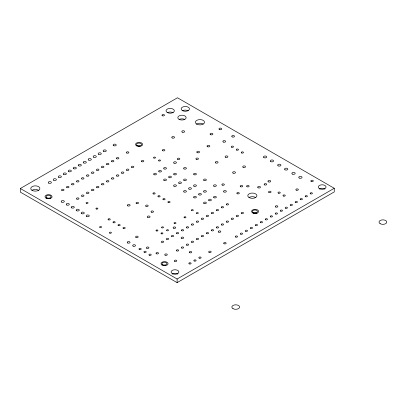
<?xml version="1.0" encoding="UTF-8"?>
<svg xmlns="http://www.w3.org/2000/svg" width="407" height="407" viewBox="0 0 407 407"><rect width="100%" height="100%" fill="white"/><g stroke="black" fill="none" stroke-linecap="round" stroke-linejoin="round"><path stroke-width="0.61" d="M20.35 188.497L177.493 97.772L334.259 188.278L334.259 191.911L177.116 282.631L20.35 192.124L20.35 188.497L177.116 279.004L334.259 188.278M177.116 279.004L177.116 282.631M46.51 198.657A3.526 2.035 0 0 1 50.565 198.657M163.634 265.333A3.526 2.035 0 0 1 165.461 265.333M138.177 146.077A3.526 2.035 0 0 1 140.003 146.077M253.068 213.354A3.526 2.035 0 0 1 257.127 213.354M249.109 197.456A4.584 2.646 0 0 1 255.591 197.456M32.077 190.252A4.584 2.646 0 0 1 38.558 190.252M196.723 124.003A4.584 2.646 0 0 1 203.205 124.003M319.409 189.072A3.887 2.244 0 0 1 324.908 189.072M172.247 274.038A3.887 2.244 0 0 1 177.747 274.038M167.236 112.739A4.167 2.406 0 0 1 173.128 112.739M182.361 110.811A4.167 2.406 0 0 1 188.253 110.811M179.426 119.343A4.167 2.406 0 0 1 184.513 119.343M46.042 198.133A3.526 2.035 0 0 0 51.943 197.222A3.526 2.035 0 0 0 47.624 194.729A3.526 2.035 0 0 0 46.042 198.133M162.052 265.11A3.526 2.035 0 0 0 167.954 264.199A3.526 2.035 0 0 0 163.634 261.706A3.526 2.035 0 0 0 162.052 265.11M136.594 145.854A3.526 2.035 0 0 0 142.496 144.943A3.526 2.035 0 0 0 138.177 142.445A3.526 2.035 0 0 0 136.594 145.854M252.605 212.83A3.526 2.035 0 0 0 258.506 211.92A3.526 2.035 0 0 0 254.187 209.422A3.526 2.035 0 0 0 252.605 212.83M249.109 197.568A4.584 2.646 0 0 0 256.776 196.383A4.584 2.646 0 0 0 251.165 193.142A4.584 2.646 0 0 0 249.109 197.568M32.077 190.364A4.584 2.646 0 0 0 39.744 189.179A4.584 2.646 0 0 0 34.132 185.938A4.584 2.646 0 0 0 32.077 190.364M196.723 124.115A4.584 2.646 0 0 0 204.39 122.929A4.584 2.646 0 0 0 198.774 119.689A4.584 2.646 0 0 0 196.723 124.115M319.409 188.619A3.887 2.244 0 0 0 325.915 187.612A3.887 2.244 0 0 0 321.154 184.864A3.887 2.244 0 0 0 319.409 188.619M172.247 273.585A3.887 2.244 0 0 0 178.754 272.578A3.887 2.244 0 0 0 173.987 269.826A3.887 2.244 0 0 0 172.247 273.585M165.115 255.153A1.277 0.738 0 0 0 167.252 254.823A1.277 0.738 0 0 0 165.69 253.922A1.277 0.738 0 0 0 165.115 255.153M275.687 206.99A1.277 0.738 0 0 0 277.823 206.659A1.277 0.738 0 0 0 276.256 205.759A1.277 0.738 0 0 0 275.687 206.99M218.62 232.112A1.277 0.738 0 0 0 220.762 231.781A1.277 0.738 0 0 0 219.195 230.876A1.277 0.738 0 0 0 218.62 232.112M246.968 186.716A1.277 0.738 0 0 0 249.104 186.386A1.277 0.738 0 0 0 247.537 185.48A1.277 0.738 0 0 0 246.968 186.716M162.327 115.736A1.277 0.738 0 0 0 164.464 115.405A1.277 0.738 0 0 0 162.902 114.499A1.277 0.738 0 0 0 162.327 115.736M268.91 192.465A1.277 0.738 0 0 0 271.047 192.135A1.277 0.738 0 0 0 269.48 191.229A1.277 0.738 0 0 0 268.91 192.465M196.271 159.279A1.277 0.738 0 0 0 198.407 158.949A1.277 0.738 0 0 0 196.84 158.048A1.277 0.738 0 0 0 196.271 159.279M240.562 186.716A1.277 0.738 0 0 0 242.699 186.386A1.277 0.738 0 0 0 241.137 185.48A1.277 0.738 0 0 0 240.562 186.716M264.509 184.864A1.277 0.738 0 0 0 266.646 184.534A1.277 0.738 0 0 0 265.079 183.633A1.277 0.738 0 0 0 264.509 184.864M145.986 206.298A1.277 0.738 0 0 0 148.123 205.967A1.277 0.738 0 0 0 146.556 205.067A1.277 0.738 0 0 0 145.986 206.298M135.984 237.408A1.277 0.738 0 0 0 138.126 237.078A1.277 0.738 0 0 0 136.559 236.172A1.277 0.738 0 0 0 135.984 237.408M146.769 248.239A1.277 0.738 0 0 0 148.906 247.909A1.277 0.738 0 0 0 147.344 247.003A1.277 0.738 0 0 0 146.769 248.239M156.354 253.77A1.277 0.738 0 0 0 158.491 253.439A1.277 0.738 0 0 0 156.929 252.538A1.277 0.738 0 0 0 156.354 253.77M173.524 228.185A1.277 0.738 0 0 0 175.661 227.854A1.277 0.738 0 0 0 174.094 226.953A1.277 0.738 0 0 0 173.524 228.185M181.497 238.324A1.277 0.738 0 0 0 183.633 237.993A1.277 0.738 0 0 0 182.071 237.093A1.277 0.738 0 0 0 181.497 238.324M96.21 208.974A0.972 0.56 0 0 0 97.838 208.725A0.972 0.56 0 0 0 96.647 208.038A0.972 0.56 0 0 0 96.21 208.974M86.391 203.307A0.972 0.56 0 0 0 88.014 203.052A0.972 0.56 0 0 0 86.823 202.365A0.972 0.56 0 0 0 86.391 203.307M158.852 160.882A0.972 0.56 0 0 0 160.475 160.628A0.972 0.56 0 0 0 159.285 159.941A0.972 0.56 0 0 0 158.852 160.882M153.861 158.002A0.972 0.56 0 0 0 155.489 157.748A0.972 0.56 0 0 0 154.299 157.061A0.972 0.56 0 0 0 153.861 158.002M191.651 210.577A0.972 0.56 0 0 0 193.279 210.322A0.972 0.56 0 0 0 192.089 209.636A0.972 0.56 0 0 0 191.651 210.577M196.642 213.456A0.972 0.56 0 0 0 198.27 213.202A0.972 0.56 0 0 0 197.08 212.515A0.972 0.56 0 0 0 196.642 213.456M166.845 230.657A0.972 0.56 0 0 0 168.473 230.408A0.972 0.56 0 0 0 167.282 229.721A0.972 0.56 0 0 0 166.845 230.657M161.854 227.778A0.972 0.56 0 0 0 163.482 227.528A0.972 0.56 0 0 0 162.291 226.841A0.972 0.56 0 0 0 161.854 227.778M156.278 230.886A0.972 0.56 0 0 0 157.906 230.637A0.972 0.56 0 0 0 156.71 229.945A0.972 0.56 0 0 0 156.278 230.886M161.264 233.766A0.972 0.56 0 0 0 162.892 233.516A0.972 0.56 0 0 0 161.701 232.829A0.972 0.56 0 0 0 161.264 233.766M99.924 227.427A0.972 0.56 0 0 0 101.547 227.177A0.972 0.56 0 0 0 100.356 226.49A0.972 0.56 0 0 0 99.924 227.427M109.742 233.099A0.972 0.56 0 0 0 111.37 232.845A0.972 0.56 0 0 0 110.18 232.158A0.972 0.56 0 0 0 109.742 233.099M123.296 228.449A1.109 0.641 0 0 0 125.158 228.159A1.109 0.641 0 0 0 123.794 227.376A1.109 0.641 0 0 0 123.296 228.449M118.289 225.554A1.109 0.641 0 0 0 120.146 225.269A1.109 0.641 0 0 0 118.788 224.481A1.109 0.641 0 0 0 118.289 225.554M113.299 222.675A1.109 0.641 0 0 0 115.156 222.39A1.109 0.641 0 0 0 113.797 221.601A1.109 0.641 0 0 0 113.299 222.675M108.328 219.805A1.109 0.641 0 0 0 110.19 219.521A1.109 0.641 0 0 0 108.827 218.732A1.109 0.641 0 0 0 108.328 219.805M153.23 193.88A1.109 0.641 0 0 0 155.092 193.595A1.109 0.641 0 0 0 153.729 192.806A1.109 0.641 0 0 0 153.23 193.88M158.201 196.749A1.109 0.641 0 0 0 160.063 196.464A1.109 0.641 0 0 0 158.699 195.675A1.109 0.641 0 0 0 158.201 196.749M163.192 199.633A1.109 0.641 0 0 0 165.049 199.344A1.109 0.641 0 0 0 163.69 198.56A1.109 0.641 0 0 0 163.192 199.633M168.198 202.523A1.109 0.641 0 0 0 170.06 202.233A1.109 0.641 0 0 0 168.696 201.45A1.109 0.641 0 0 0 168.198 202.523M127.737 205.835A1.389 0.804 0 0 0 130.062 205.474A1.389 0.804 0 0 0 128.358 204.492A1.389 0.804 0 0 0 127.737 205.835M147.695 217.358A1.389 0.804 0 0 0 150.015 216.997A1.389 0.804 0 0 0 148.316 216.015A1.389 0.804 0 0 0 147.695 217.358M263.899 157.636A1.669 0.962 0 0 0 266.687 157.204A1.669 0.962 0 0 0 264.647 156.029A1.669 0.962 0 0 0 263.899 157.636M270.772 161.604A1.669 0.962 0 0 0 273.56 161.177A1.669 0.962 0 0 0 271.52 159.997A1.669 0.962 0 0 0 270.772 161.604M161.737 242.251A1.14 0.656 0 0 0 163.645 241.956A1.14 0.656 0 0 0 162.251 241.148A1.14 0.656 0 0 0 161.737 242.251M166.728 239.367A1.14 0.656 0 0 0 168.63 239.072A1.14 0.656 0 0 0 167.236 238.268A1.14 0.656 0 0 0 166.728 239.367M171.718 236.487A1.14 0.656 0 0 0 173.621 236.192A1.14 0.656 0 0 0 172.227 235.388A1.14 0.656 0 0 0 171.718 236.487M176.704 233.608A1.14 0.656 0 0 0 178.612 233.313A1.14 0.656 0 0 0 177.218 232.509A1.14 0.656 0 0 0 176.704 233.608M181.695 230.728A1.14 0.656 0 0 0 183.598 230.433A1.14 0.656 0 0 0 182.204 229.629A1.14 0.656 0 0 0 181.695 230.728M186.686 227.849A1.14 0.656 0 0 0 188.589 227.554A1.14 0.656 0 0 0 187.195 226.745A1.14 0.656 0 0 0 186.686 227.849M191.672 224.964A1.14 0.656 0 0 0 193.579 224.669A1.14 0.656 0 0 0 192.185 223.865A1.14 0.656 0 0 0 191.672 224.964M196.662 222.085A1.14 0.656 0 0 0 198.565 221.79A1.14 0.656 0 0 0 197.171 220.986A1.14 0.656 0 0 0 196.662 222.085M201.653 219.205A1.14 0.656 0 0 0 203.556 218.91A1.14 0.656 0 0 0 202.162 218.106A1.14 0.656 0 0 0 201.653 219.205M206.639 216.326A1.14 0.656 0 0 0 208.547 216.031A1.14 0.656 0 0 0 207.153 215.227A1.14 0.656 0 0 0 206.639 216.326M211.63 213.446A1.14 0.656 0 0 0 213.538 213.151A1.14 0.656 0 0 0 212.139 212.342A1.14 0.656 0 0 0 211.63 213.446M216.621 210.561A1.14 0.656 0 0 0 218.523 210.271A1.14 0.656 0 0 0 217.129 209.463A1.14 0.656 0 0 0 216.621 210.561M221.606 207.682A1.14 0.656 0 0 0 223.514 207.387A1.14 0.656 0 0 0 222.12 206.583A1.14 0.656 0 0 0 221.606 207.682M226.597 204.802A1.14 0.656 0 0 0 228.505 204.507A1.14 0.656 0 0 0 227.106 203.703A1.14 0.656 0 0 0 226.597 204.802M241.565 213.446A1.14 0.656 0 0 0 243.472 213.151A1.14 0.656 0 0 0 242.073 212.342A1.14 0.656 0 0 0 241.565 213.446M236.574 216.326A1.14 0.656 0 0 0 238.482 216.031A1.14 0.656 0 0 0 237.088 215.227A1.14 0.656 0 0 0 236.574 216.326M231.588 219.205A1.14 0.656 0 0 0 233.491 218.91A1.14 0.656 0 0 0 232.097 218.106A1.14 0.656 0 0 0 231.588 219.205M226.597 222.085A1.14 0.656 0 0 0 228.505 221.79A1.14 0.656 0 0 0 227.106 220.986A1.14 0.656 0 0 0 226.597 222.085M221.606 224.964A1.14 0.656 0 0 0 223.514 224.669A1.14 0.656 0 0 0 222.12 223.865A1.14 0.656 0 0 0 221.606 224.964M216.621 227.849A1.14 0.656 0 0 0 218.523 227.554A1.14 0.656 0 0 0 217.129 226.745A1.14 0.656 0 0 0 216.621 227.849M211.63 230.728A1.14 0.656 0 0 0 213.538 230.433A1.14 0.656 0 0 0 212.139 229.629A1.14 0.656 0 0 0 211.63 230.728M206.639 233.608A1.14 0.656 0 0 0 208.547 233.313A1.14 0.656 0 0 0 207.153 232.509A1.14 0.656 0 0 0 206.639 233.608M201.653 236.487A1.14 0.656 0 0 0 203.556 236.192A1.14 0.656 0 0 0 202.162 235.388A1.14 0.656 0 0 0 201.653 236.487M196.662 239.367A1.14 0.656 0 0 0 198.565 239.072A1.14 0.656 0 0 0 197.171 238.268A1.14 0.656 0 0 0 196.662 239.367M191.672 242.251A1.14 0.656 0 0 0 193.579 241.956A1.14 0.656 0 0 0 192.185 241.148A1.14 0.656 0 0 0 191.672 242.251M186.686 245.131A1.14 0.656 0 0 0 188.589 244.836A1.14 0.656 0 0 0 187.195 244.032A1.14 0.656 0 0 0 186.686 245.131M181.695 248.011A1.14 0.656 0 0 0 183.598 247.715A1.14 0.656 0 0 0 182.204 246.912A1.14 0.656 0 0 0 181.695 248.011M176.704 250.89A1.14 0.656 0 0 0 178.612 250.595A1.14 0.656 0 0 0 177.218 249.791A1.14 0.656 0 0 0 176.704 250.89M66.646 204.975A1.557 0.9 0 0 0 69.251 204.568A1.557 0.9 0 0 0 67.343 203.469A1.557 0.9 0 0 0 66.646 204.975M86.605 216.493A1.557 0.9 0 0 0 89.209 216.092A1.557 0.9 0 0 0 87.302 214.993A1.557 0.9 0 0 0 86.605 216.493M61.661 202.091A1.557 0.9 0 0 0 64.26 201.689A1.557 0.9 0 0 0 62.357 200.59A1.557 0.9 0 0 0 61.661 202.091M81.614 213.614A1.557 0.9 0 0 0 84.218 213.212A1.557 0.9 0 0 0 82.311 212.113A1.557 0.9 0 0 0 81.614 213.614M76.628 210.734A1.557 0.9 0 0 0 79.228 210.333A1.557 0.9 0 0 0 77.325 209.234A1.557 0.9 0 0 0 76.628 210.734M71.637 207.855A1.557 0.9 0 0 0 74.242 207.453A1.557 0.9 0 0 0 72.334 206.349A1.557 0.9 0 0 0 71.637 207.855M283.308 196.016A1.14 0.656 0 0 0 285.21 195.721A1.14 0.656 0 0 0 283.816 194.912A1.14 0.656 0 0 0 283.308 196.016M278.317 193.132A1.14 0.656 0 0 0 280.219 192.837A1.14 0.656 0 0 0 278.826 192.033A1.14 0.656 0 0 0 278.317 193.132M231.608 147.181A1.109 0.641 0 0 0 233.465 146.891A1.109 0.641 0 0 0 232.102 146.108A1.109 0.641 0 0 0 231.608 147.181M236.594 150.061A1.109 0.641 0 0 0 238.456 149.776A1.109 0.641 0 0 0 237.093 148.987A1.109 0.641 0 0 0 236.594 150.061M241.585 152.94A1.109 0.641 0 0 0 243.442 152.656A1.109 0.641 0 0 0 242.084 151.867A1.109 0.641 0 0 0 241.585 152.94M167.236 112.515A4.167 2.406 0 0 0 174.206 111.437A4.167 2.406 0 0 0 169.103 108.491A4.167 2.406 0 0 0 167.236 112.515M182.361 110.587A4.167 2.406 0 0 0 189.331 109.508A4.167 2.406 0 0 0 184.229 106.563A4.167 2.406 0 0 0 182.361 110.587M179.024 119.317A4.167 2.406 0 0 0 185.994 118.239A4.167 2.406 0 0 0 180.891 115.293A4.167 2.406 0 0 0 179.024 119.317M222.217 185.083A1.252 0.722 0 0 0 224.308 184.758A1.252 0.722 0 0 0 222.777 183.872A1.252 0.722 0 0 0 222.217 185.083M237.184 193.722A1.252 0.722 0 0 0 239.275 193.401A1.252 0.722 0 0 0 237.744 192.516A1.252 0.722 0 0 0 237.184 193.722M162.719 150.732A1.252 0.722 0 0 0 164.81 150.407A1.252 0.722 0 0 0 163.278 149.522A1.252 0.722 0 0 0 162.719 150.732M177.686 159.371A1.252 0.722 0 0 0 179.777 159.051A1.252 0.722 0 0 0 178.246 158.165A1.252 0.722 0 0 0 177.686 159.371M151.384 212.139A1.252 0.722 0 0 0 153.48 211.818A1.252 0.722 0 0 0 151.948 210.933A1.252 0.722 0 0 0 151.384 212.139M136.416 203.5A1.252 0.722 0 0 0 138.507 203.174A1.252 0.722 0 0 0 136.981 202.289A1.252 0.722 0 0 0 136.416 203.5M209.056 252.376A1.252 0.722 0 0 0 211.147 252.055A1.252 0.722 0 0 0 209.615 251.17A1.252 0.722 0 0 0 209.056 252.376M224.023 243.737A1.252 0.722 0 0 0 226.114 243.411A1.252 0.722 0 0 0 224.583 242.526A1.252 0.722 0 0 0 224.023 243.737M311.177 181.466A1.252 0.722 0 0 0 313.268 181.14A1.252 0.722 0 0 0 311.737 180.255A1.252 0.722 0 0 0 311.177 181.466M296.21 190.105A1.252 0.722 0 0 0 298.3 189.784A1.252 0.722 0 0 0 296.769 188.899A1.252 0.722 0 0 0 296.21 190.105M189.631 252.681A1.252 0.722 0 0 0 191.722 252.36A1.252 0.722 0 0 0 190.191 251.475A1.252 0.722 0 0 0 189.631 252.681M174.664 261.325A1.252 0.722 0 0 0 176.755 260.999A1.252 0.722 0 0 0 175.224 260.119A1.252 0.722 0 0 0 174.664 261.325M141.702 161.64A1.252 0.722 0 0 0 143.793 161.32A1.252 0.722 0 0 0 142.262 160.434A1.252 0.722 0 0 0 141.702 161.64M126.735 153.001A1.252 0.722 0 0 0 128.826 152.676A1.252 0.722 0 0 0 127.294 151.791A1.252 0.722 0 0 0 126.735 153.001M76.842 199.089A1.252 0.722 0 0 0 78.933 198.764A1.252 0.722 0 0 0 77.401 197.878A1.252 0.722 0 0 0 76.842 199.089M61.874 190.445A1.252 0.722 0 0 0 63.965 190.12A1.252 0.722 0 0 0 62.434 189.24A1.252 0.722 0 0 0 61.874 190.445M81.832 196.205A1.252 0.722 0 0 0 83.923 195.884A1.252 0.722 0 0 0 82.392 194.999A1.252 0.722 0 0 0 81.832 196.205M66.865 187.566A1.252 0.722 0 0 0 68.956 187.24A1.252 0.722 0 0 0 67.425 186.36A1.252 0.722 0 0 0 66.865 187.566M86.818 193.325A1.252 0.722 0 0 0 88.914 193.004A1.252 0.722 0 0 0 87.383 192.119A1.252 0.722 0 0 0 86.818 193.325M71.851 184.686A1.252 0.722 0 0 0 73.947 184.361A1.252 0.722 0 0 0 72.415 183.476A1.252 0.722 0 0 0 71.851 184.686M91.809 190.445A1.252 0.722 0 0 0 93.9 190.12A1.252 0.722 0 0 0 92.369 189.24A1.252 0.722 0 0 0 91.809 190.445M76.842 181.802A1.252 0.722 0 0 0 78.933 181.481A1.252 0.722 0 0 0 77.401 180.596A1.252 0.722 0 0 0 76.842 181.802M96.8 187.566A1.252 0.722 0 0 0 98.891 187.24A1.252 0.722 0 0 0 97.359 186.36A1.252 0.722 0 0 0 96.8 187.566M81.832 178.922A1.252 0.722 0 0 0 83.923 178.602A1.252 0.722 0 0 0 82.392 177.717A1.252 0.722 0 0 0 81.832 178.922M101.791 184.686A1.252 0.722 0 0 0 103.882 184.361A1.252 0.722 0 0 0 102.35 183.476A1.252 0.722 0 0 0 101.791 184.686M86.818 176.043A1.252 0.722 0 0 0 88.914 175.717A1.252 0.722 0 0 0 87.383 174.837A1.252 0.722 0 0 0 86.818 176.043M106.776 181.802A1.252 0.722 0 0 0 108.867 181.481A1.252 0.722 0 0 0 107.336 180.596A1.252 0.722 0 0 0 106.776 181.802M91.809 173.163A1.252 0.722 0 0 0 93.9 172.838A1.252 0.722 0 0 0 92.369 171.958A1.252 0.722 0 0 0 91.809 173.163M111.767 178.922A1.252 0.722 0 0 0 113.858 178.602A1.252 0.722 0 0 0 112.327 177.717A1.252 0.722 0 0 0 111.767 178.922M96.8 170.284A1.252 0.722 0 0 0 98.891 169.958A1.252 0.722 0 0 0 97.359 169.073A1.252 0.722 0 0 0 96.8 170.284M116.758 176.043A1.252 0.722 0 0 0 118.849 175.717A1.252 0.722 0 0 0 117.318 174.837A1.252 0.722 0 0 0 116.758 176.043M101.791 167.399A1.252 0.722 0 0 0 103.882 167.079A1.252 0.722 0 0 0 102.35 166.193A1.252 0.722 0 0 0 101.791 167.399M121.744 173.163A1.252 0.722 0 0 0 123.835 172.838A1.252 0.722 0 0 0 122.304 171.958A1.252 0.722 0 0 0 121.744 173.163M106.776 164.52A1.252 0.722 0 0 0 108.867 164.199A1.252 0.722 0 0 0 107.336 163.314A1.252 0.722 0 0 0 106.776 164.52M126.735 170.284A1.252 0.722 0 0 0 128.826 169.958A1.252 0.722 0 0 0 127.294 169.073A1.252 0.722 0 0 0 126.735 170.284M111.767 161.64A1.252 0.722 0 0 0 113.858 161.32A1.252 0.722 0 0 0 112.327 160.434A1.252 0.722 0 0 0 111.767 161.64M131.726 167.399A1.252 0.722 0 0 0 133.817 167.079A1.252 0.722 0 0 0 132.285 166.193A1.252 0.722 0 0 0 131.726 167.399M116.758 158.761A1.252 0.722 0 0 0 118.849 158.435A1.252 0.722 0 0 0 117.318 157.555A1.252 0.722 0 0 0 116.758 158.761M223.906 191.956A1.414 0.819 0 0 0 226.277 191.585A1.414 0.819 0 0 0 224.542 190.588A1.414 0.819 0 0 0 223.906 191.956M213.929 186.192A1.414 0.819 0 0 0 216.3 185.826A1.414 0.819 0 0 0 214.565 184.824A1.414 0.819 0 0 0 213.929 186.192M213.929 197.716A1.414 0.819 0 0 0 216.3 197.349A1.414 0.819 0 0 0 214.565 196.347A1.414 0.819 0 0 0 213.929 197.716M208.939 200.595A1.414 0.819 0 0 0 211.309 200.229A1.414 0.819 0 0 0 209.574 199.227A1.414 0.819 0 0 0 208.939 200.595M203.948 203.475A1.414 0.819 0 0 0 206.318 203.108A1.414 0.819 0 0 0 204.584 202.106A1.414 0.819 0 0 0 203.948 203.475M203.948 191.956A1.414 0.819 0 0 0 206.318 191.585A1.414 0.819 0 0 0 204.584 190.588A1.414 0.819 0 0 0 203.948 191.956M198.962 194.836A1.414 0.819 0 0 0 201.333 194.47A1.414 0.819 0 0 0 199.593 193.467A1.414 0.819 0 0 0 198.962 194.836M193.971 197.716A1.414 0.819 0 0 0 196.342 197.349A1.414 0.819 0 0 0 194.607 196.347A1.414 0.819 0 0 0 193.971 197.716M203.948 180.433A1.414 0.819 0 0 0 206.318 180.067A1.414 0.819 0 0 0 204.584 179.065A1.414 0.819 0 0 0 203.948 180.433M193.971 174.669A1.414 0.819 0 0 0 196.342 174.303A1.414 0.819 0 0 0 194.607 173.301A1.414 0.819 0 0 0 193.971 174.669M193.971 186.192A1.414 0.819 0 0 0 196.342 185.826A1.414 0.819 0 0 0 194.607 184.824A1.414 0.819 0 0 0 193.971 186.192M188.98 189.072A1.414 0.819 0 0 0 191.351 188.706A1.414 0.819 0 0 0 189.616 187.703A1.414 0.819 0 0 0 188.98 189.072M183.995 191.956A1.414 0.819 0 0 0 186.36 191.585A1.414 0.819 0 0 0 184.625 190.588A1.414 0.819 0 0 0 183.995 191.956M183.995 180.433A1.414 0.819 0 0 0 186.36 180.067A1.414 0.819 0 0 0 184.625 179.065A1.414 0.819 0 0 0 183.995 180.433M179.004 183.313A1.414 0.819 0 0 0 181.374 182.947A1.414 0.819 0 0 0 179.64 181.944A1.414 0.819 0 0 0 179.004 183.313M174.013 186.192A1.414 0.819 0 0 0 176.384 185.826A1.414 0.819 0 0 0 174.649 184.824A1.414 0.819 0 0 0 174.013 186.192M183.995 168.91A1.414 0.819 0 0 0 186.36 168.544A1.414 0.819 0 0 0 184.625 167.542A1.414 0.819 0 0 0 183.995 168.91M174.013 163.151A1.414 0.819 0 0 0 176.384 162.785A1.414 0.819 0 0 0 174.649 161.782A1.414 0.819 0 0 0 174.013 163.151M174.013 174.669A1.414 0.819 0 0 0 176.384 174.303A1.414 0.819 0 0 0 174.649 173.301A1.414 0.819 0 0 0 174.013 174.669M169.027 177.554A1.414 0.819 0 0 0 171.393 177.182A1.414 0.819 0 0 0 169.658 176.185A1.414 0.819 0 0 0 169.027 177.554M164.036 180.433A1.414 0.819 0 0 0 166.407 180.067A1.414 0.819 0 0 0 164.672 179.065A1.414 0.819 0 0 0 164.036 180.433M164.036 168.91A1.414 0.819 0 0 0 166.407 168.544A1.414 0.819 0 0 0 164.672 167.542A1.414 0.819 0 0 0 164.036 168.91M159.045 171.79A1.414 0.819 0 0 0 161.416 171.423A1.414 0.819 0 0 0 159.681 170.421A1.414 0.819 0 0 0 159.045 171.79M154.06 174.669A1.414 0.819 0 0 0 156.425 174.303A1.414 0.819 0 0 0 154.691 173.301A1.414 0.819 0 0 0 154.06 174.669M219.348 129.512A1.414 0.819 0 0 0 221.718 129.146A1.414 0.819 0 0 0 219.983 128.144A1.414 0.819 0 0 0 219.348 129.512M232.117 136.884A1.414 0.819 0 0 0 234.488 136.518A1.414 0.819 0 0 0 232.753 135.516A1.414 0.819 0 0 0 232.117 136.884M210.47 134.641A1.414 0.819 0 0 0 212.841 134.274A1.414 0.819 0 0 0 211.106 133.272A1.414 0.819 0 0 0 210.47 134.641M223.24 142.012A1.414 0.819 0 0 0 225.61 141.641A1.414 0.819 0 0 0 223.875 140.644A1.414 0.819 0 0 0 223.24 142.012M127.62 242.943A1.414 0.819 0 0 0 129.991 242.572A1.414 0.819 0 0 0 128.256 241.575A1.414 0.819 0 0 0 127.62 242.943M133.099 246.103A1.414 0.819 0 0 0 135.47 245.736A1.414 0.819 0 0 0 133.735 244.734A1.414 0.819 0 0 0 133.099 246.103M144.276 252.33A1.14 0.656 0 0 0 146.179 252.035A1.14 0.656 0 0 0 144.785 251.231A1.14 0.656 0 0 0 144.276 252.33M139.286 249.45A1.14 0.656 0 0 0 141.193 249.155A1.14 0.656 0 0 0 139.794 248.351A1.14 0.656 0 0 0 139.286 249.45M149.262 255.209A1.14 0.656 0 0 0 151.17 254.914A1.14 0.656 0 0 0 149.776 254.11A1.14 0.656 0 0 0 149.262 255.209M225.519 157.25A1.389 0.804 0 0 0 227.839 156.893A1.389 0.804 0 0 0 226.139 155.912A1.389 0.804 0 0 0 225.519 157.25M215.695 162.922A1.389 0.804 0 0 0 218.02 162.561A1.389 0.804 0 0 0 216.321 161.579A1.389 0.804 0 0 0 215.695 162.922M243.116 167.297A1.414 0.819 0 0 0 245.487 166.931A1.414 0.819 0 0 0 243.752 165.929A1.414 0.819 0 0 0 243.116 167.297M268.32 181.848A1.414 0.819 0 0 0 270.691 181.481A1.414 0.819 0 0 0 268.956 180.479A1.414 0.819 0 0 0 268.32 181.848M233.058 173.107A1.414 0.819 0 0 0 235.429 172.741A1.414 0.819 0 0 0 233.694 171.739A1.414 0.819 0 0 0 233.058 173.107M258.063 187.769A1.414 0.819 0 0 0 260.434 187.403A1.414 0.819 0 0 0 258.699 186.401A1.414 0.819 0 0 0 258.063 187.769M182.204 132.133A1.414 0.819 0 0 0 184.575 131.766A1.414 0.819 0 0 0 182.84 130.764A1.414 0.819 0 0 0 182.204 132.133M207.428 146.693A1.414 0.819 0 0 0 209.798 146.327A1.414 0.819 0 0 0 208.063 145.324A1.414 0.819 0 0 0 207.428 146.693M172.146 137.937A1.414 0.819 0 0 0 174.517 137.571A1.414 0.819 0 0 0 172.782 136.569A1.414 0.819 0 0 0 172.146 137.937M197.171 152.615A1.414 0.819 0 0 0 199.542 152.249A1.414 0.819 0 0 0 197.807 151.246A1.414 0.819 0 0 0 197.171 152.615M278.118 165.847A1.669 0.962 0 0 0 280.906 165.415A1.669 0.962 0 0 0 278.866 164.24A1.669 0.962 0 0 0 278.118 165.847M284.997 169.816A1.669 0.962 0 0 0 287.785 169.388A1.669 0.962 0 0 0 285.739 168.208A1.669 0.962 0 0 0 284.997 169.816M292.343 174.059A1.669 0.962 0 0 0 295.131 173.626A1.669 0.962 0 0 0 293.086 172.451A1.669 0.962 0 0 0 292.343 174.059M299.216 178.027A1.669 0.962 0 0 0 302.004 177.594A1.669 0.962 0 0 0 299.964 176.419A1.669 0.962 0 0 0 299.216 178.027M194.17 260.973A1.14 0.656 0 0 0 196.072 260.678A1.14 0.656 0 0 0 194.678 259.875A1.14 0.656 0 0 0 194.17 260.973M199.155 258.094A1.14 0.656 0 0 0 201.063 257.799A1.14 0.656 0 0 0 199.669 256.99A1.14 0.656 0 0 0 199.155 258.094M189.179 263.853A1.14 0.656 0 0 0 191.081 263.558A1.14 0.656 0 0 0 189.687 262.754A1.14 0.656 0 0 0 189.179 263.853M63.701 174.466A1.557 0.9 0 0 0 66.305 174.064A1.557 0.9 0 0 0 64.398 172.965A1.557 0.9 0 0 0 63.701 174.466M103.617 151.424A1.557 0.9 0 0 0 106.217 151.022A1.557 0.9 0 0 0 104.314 149.918A1.557 0.9 0 0 0 103.617 151.424M83.659 162.942A1.557 0.9 0 0 0 86.259 162.541A1.557 0.9 0 0 0 84.356 161.442A1.557 0.9 0 0 0 83.659 162.942M88.65 160.063A1.557 0.9 0 0 0 91.249 159.661A1.557 0.9 0 0 0 89.347 158.562A1.557 0.9 0 0 0 88.65 160.063M68.691 171.586A1.557 0.9 0 0 0 71.291 171.184A1.557 0.9 0 0 0 69.388 170.085A1.557 0.9 0 0 0 68.691 171.586M48.733 183.109A1.557 0.9 0 0 0 51.338 182.707A1.557 0.9 0 0 0 49.43 181.603A1.557 0.9 0 0 0 48.733 183.109M93.635 157.183A1.557 0.9 0 0 0 96.24 156.781A1.557 0.9 0 0 0 94.332 155.683A1.557 0.9 0 0 0 93.635 157.183M73.677 168.707A1.557 0.9 0 0 0 76.282 168.305A1.557 0.9 0 0 0 74.379 167.201A1.557 0.9 0 0 0 73.677 168.707M53.724 180.23A1.557 0.9 0 0 0 56.324 179.823A1.557 0.9 0 0 0 54.421 178.724A1.557 0.9 0 0 0 53.724 180.23M98.626 154.304A1.557 0.9 0 0 0 101.226 153.902A1.557 0.9 0 0 0 99.323 152.803A1.557 0.9 0 0 0 98.626 154.304M78.668 165.827A1.557 0.9 0 0 0 81.273 165.425A1.557 0.9 0 0 0 79.365 164.321A1.557 0.9 0 0 0 78.668 165.827M58.71 177.345A1.557 0.9 0 0 0 61.315 176.943A1.557 0.9 0 0 0 59.412 175.844A1.557 0.9 0 0 0 58.71 177.345M113.594 145.66A1.557 0.9 0 0 0 116.199 145.258A1.557 0.9 0 0 0 114.291 144.159A1.557 0.9 0 0 0 113.594 145.66M310.49 193.813A1.109 0.641 0 0 0 312.352 193.529A1.109 0.641 0 0 0 310.989 192.74A1.109 0.641 0 0 0 310.49 193.813M305.499 196.693A1.109 0.641 0 0 0 307.361 196.408A1.109 0.641 0 0 0 305.998 195.619A1.109 0.641 0 0 0 305.499 196.693M300.514 199.572A1.109 0.641 0 0 0 302.37 199.288A1.109 0.641 0 0 0 301.012 198.499A1.109 0.641 0 0 0 300.514 199.572M295.523 202.457A1.109 0.641 0 0 0 297.385 202.167A1.109 0.641 0 0 0 296.021 201.384A1.109 0.641 0 0 0 295.523 202.457M290.532 205.337A1.109 0.641 0 0 0 292.394 205.047A1.109 0.641 0 0 0 291.03 204.263A1.109 0.641 0 0 0 290.532 205.337M285.546 208.216A1.109 0.641 0 0 0 287.403 207.931A1.109 0.641 0 0 0 286.045 207.143A1.109 0.641 0 0 0 285.546 208.216M280.555 211.096A1.109 0.641 0 0 0 282.412 210.811A1.109 0.641 0 0 0 281.054 210.022A1.109 0.641 0 0 0 280.555 211.096M275.564 213.975A1.109 0.641 0 0 0 277.426 213.69A1.109 0.641 0 0 0 276.063 212.902A1.109 0.641 0 0 0 275.564 213.975M270.579 216.86A1.109 0.641 0 0 0 272.436 216.57A1.109 0.641 0 0 0 271.077 215.786A1.109 0.641 0 0 0 270.579 216.86M265.588 219.739A1.109 0.641 0 0 0 267.445 219.449A1.109 0.641 0 0 0 266.086 218.666A1.109 0.641 0 0 0 265.588 219.739M260.597 222.619A1.109 0.641 0 0 0 262.459 222.329A1.109 0.641 0 0 0 261.096 221.545A1.109 0.641 0 0 0 260.597 222.619M255.611 225.498A1.109 0.641 0 0 0 257.468 225.213A1.109 0.641 0 0 0 256.11 224.425A1.109 0.641 0 0 0 255.611 225.498M250.62 228.378A1.109 0.641 0 0 0 252.477 228.093A1.109 0.641 0 0 0 251.119 227.304A1.109 0.641 0 0 0 250.62 228.378M245.63 231.262A1.109 0.641 0 0 0 247.492 230.973A1.109 0.641 0 0 0 246.128 230.189A1.109 0.641 0 0 0 245.63 231.262M240.644 234.142A1.109 0.641 0 0 0 242.501 233.852A1.109 0.641 0 0 0 241.142 233.069A1.109 0.641 0 0 0 240.644 234.142M235.653 237.022A1.109 0.641 0 0 0 237.51 236.732A1.109 0.641 0 0 0 236.152 235.948A1.109 0.641 0 0 0 235.653 237.022M174.328 223.458A0.972 0.56 0 0 0 175.956 223.204A0.972 0.56 0 0 0 174.766 222.517A0.972 0.56 0 0 0 174.328 223.458M184.305 217.699A0.972 0.56 0 0 0 185.933 217.445A0.972 0.56 0 0 0 184.742 216.758A0.972 0.56 0 0 0 184.305 217.699M137.281 145.528A2.473 1.43 0 0 0 141.417 144.887A2.473 1.43 0 0 0 138.39 143.137A2.473 1.43 0 0 0 137.281 145.528M46.81 197.761A2.473 1.43 0 0 0 50.946 197.12A2.473 1.43 0 0 0 47.919 195.37A2.473 1.43 0 0 0 46.81 197.761M162.678 264.657A2.473 1.43 0 0 0 166.814 264.016A2.473 1.43 0 0 0 163.787 262.271A2.473 1.43 0 0 0 162.678 264.657M253.154 212.423A2.473 1.43 0 0 0 257.29 211.782A2.473 1.43 0 0 0 254.263 210.037A2.473 1.43 0 0 0 253.154 212.423M380.143 223.687A3.887 2.244 0 0 0 386.65 222.68A3.887 2.244 0 0 0 381.888 219.928A3.887 2.244 0 0 0 380.143 223.687M232.982 308.648A3.887 2.244 0 0 0 239.489 307.641A3.887 2.244 0 0 0 234.727 304.894A3.887 2.244 0 0 0 232.982 308.648"/></g></svg>
